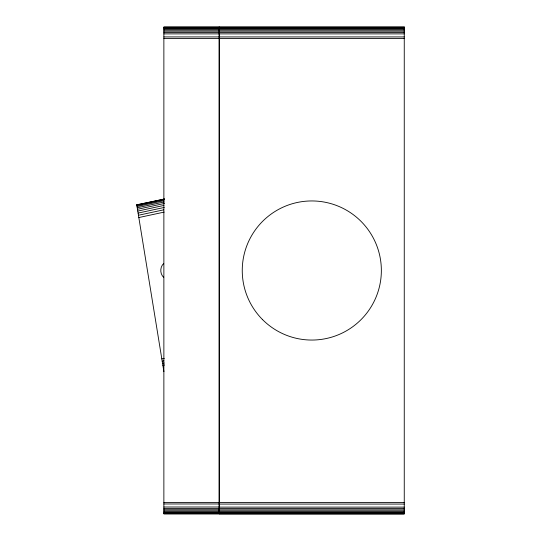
<?xml version="1.0" encoding="UTF-8"?>
<svg xmlns="http://www.w3.org/2000/svg" width="541" height="541" viewBox="0 0 541 541"><rect width="100%" height="100%" fill="white"/><g stroke="black" fill="none" stroke-linecap="round" stroke-linejoin="round"><path stroke-width="0.81" d="M163.72 263.474C159.805 267.031 159.805 273.868 163.72 277.425M164.572 199.007L136.745 204.802M164.572 199.034L136.772 204.931M136.873 205.587L163.849 199.785M137.022 206.506L163.997 200.697M137.225 207.744L164.2 201.942M137.475 209.286L164.45 203.477M137.766 211.078L163.923 205.445M138.097 213.086L164.254 207.453M138.449 215.257L163.788 209.807M138.821 217.55L164.16 212.099M161.82 358.899L164.275 358.372M162.199 361.192L163.828 360.84M162.55 363.363L164.187 363.011M162.875 365.371L164.511 365.019M163.869 27.151L219.085 27.151M219.355 27.151L404.255 27.151M163.869 27.564L219.085 27.564M219.355 27.564L404.255 27.564M163.869 28.166L219.085 28.166M219.355 28.166L404.255 28.166M163.869 28.977L219.085 28.977M219.355 28.977L404.255 28.977M163.869 29.978L219.085 29.978M219.355 29.978L404.255 29.978M163.869 31.155L219.085 31.155M219.355 31.155L404.255 31.155M163.869 32.467L219.085 32.467M219.355 32.467L404.255 32.467M163.869 33.887L219.085 33.887M219.355 33.887L404.255 33.887M163.869 36.923L219.085 36.923M219.355 36.93L404.255 36.93M163.869 38.465L219.085 38.465M219.355 38.465L404.255 38.465M163.869 502.433L219.085 502.433M219.355 502.535L404.255 502.535M163.869 503.975L219.085 503.975M219.355 504.07L404.255 504.07M163.869 507.012L219.085 507.012M219.355 507.113L404.255 507.113M163.869 508.432L219.085 508.432M219.355 508.533L404.255 508.533M163.869 509.75L219.085 509.75M219.355 509.845L404.255 509.845M163.869 510.92L219.085 510.92M219.355 511.022L404.255 511.022M163.869 511.928L219.085 511.928M219.355 512.023L404.255 512.023M163.869 512.74L219.085 512.74M219.355 512.834L404.255 512.834M163.869 513.335L219.085 513.335M219.355 513.436L404.255 513.436M163.869 513.754L219.085 513.754M219.355 513.849L404.255 513.849M136.745 204.775L163.896 371.64M219.085 27.05L163.869 27.05L163.869 513.849L219.085 513.849L219.085 27.05M404.255 27.05L219.355 27.05L219.355 513.95L404.255 513.95L404.255 27.05M262.622 319.684A69.559 69.559 0 0 0 378.991 288.502A69.559 69.559 0 0 0 293.804 203.315A69.559 69.559 0 0 0 262.622 319.684"/></g></svg>
